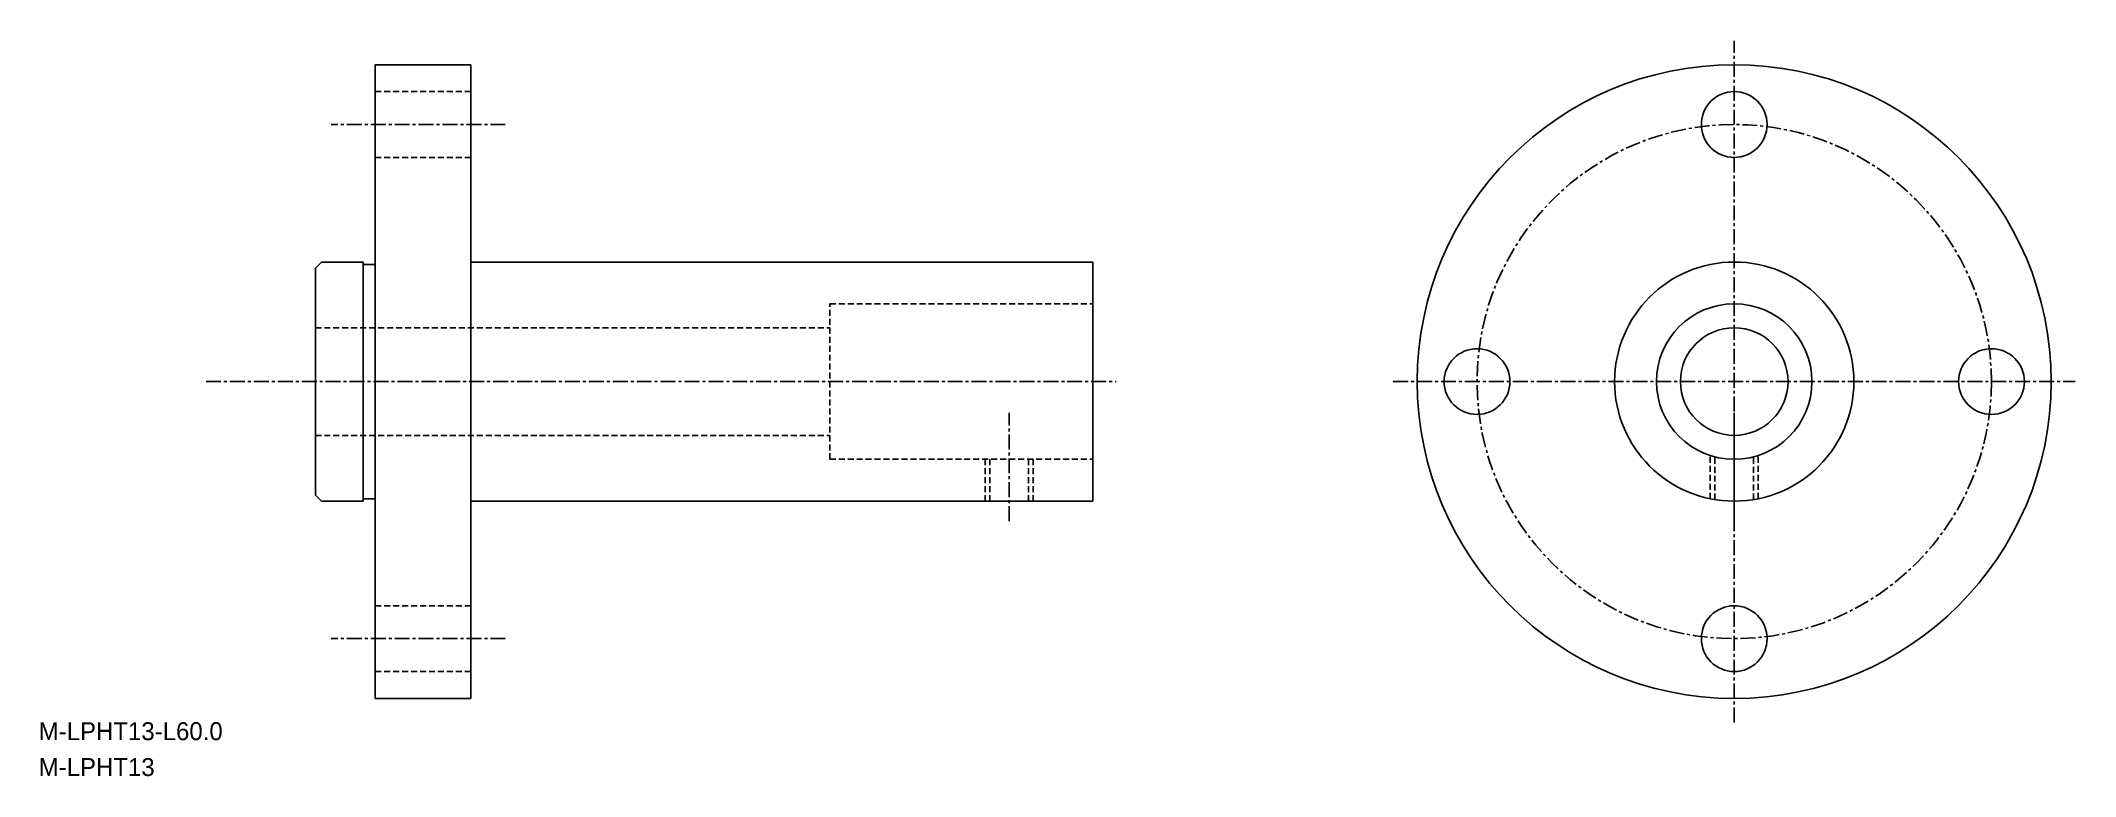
# Model space of a CAD drawing. Extents: x -1922 to -1752, y -737 to -676.
import ezdxf

# ---------------------------------------------------------------- set-up
doc = ezdxf.new("R2010")
doc.units = 0
doc.linetypes.add('CENTER', pattern=[2, 1.25, -0.25, 0.25, -0.25])
doc.linetypes.add('DASHED', pattern=[0.75, 0.5, -0.25])
doc.layers.get('0').update_dxf_attribs({"linetype": 'CONTINUOUS'})
doc.layers.add('CENTER', color=1, linetype='CENTER')

msp = doc.modelspace()

# ---------------------------------------------------------------- linework, layer by layer
at = {"color": 7, "linetype": 'CONTINUOUS'}
for p, q in [((-1893.86, -677.68), (-1893.86, -730.68)), ((-1893.86, -677.68), (-1885.86, -677.68)), ((-1885.86, -730.68), (-1885.86, -677.68)), ((-1898.86, -694.68), (-1898.36, -694.18)), ((-1898.86, -713.68), (-1898.86, -694.68)), ((-1894.86, -694.18), (-1898.36, -694.18)), ((-1894.86, -694.28), (-1894.86, -694.18)), ((-1894.86, -714.18), (-1894.86, -694.18)), ((-1894.76, -694.38), (-1893.96, -694.38)), ((-1885.86, -694.18), (-1833.86, -694.18)), ((-1885.86, -694.18), (-1885.86, -714.18)), ((-1833.86, -714.18), (-1833.86, -694.18)), ((-1898.86, -713.68), (-1898.36, -714.18)), ((-1894.86, -714.18), (-1898.36, -714.18)), ((-1894.86, -714.08), (-1894.86, -714.18)), ((-1894.76, -713.98), (-1893.96, -713.98)), ((-1885.86, -714.18), (-1833.86, -714.18)), ((-1893.86, -730.68), (-1885.86, -730.68))]:
    msp.add_line(p, q, dxfattribs=at)
at = {"color": 3, "linetype": 'DASHED'}
for p, q in [((-1885.86, -679.93), (-1893.86, -679.93)), ((-1885.86, -685.43), (-1893.86, -685.43)), ((-1855.86, -710.68), (-1855.86, -697.68)), ((-1855.86, -697.68), (-1833.86, -697.68)), ((-1898.86, -699.68), (-1855.86, -699.68)), ((-1898.86, -708.68), (-1855.86, -708.68)), ((-1855.86, -710.68), (-1833.86, -710.68)), ((-1842.86, -714.18), (-1842.86, -710.68)), ((-1842.48, -714.18), (-1842.48, -710.68)), ((-1839.24, -714.18), (-1839.24, -710.68)), ((-1838.86, -714.18), (-1838.86, -710.68)), ((-1782.25, -713.98), (-1782.25, -710.36)), ((-1781.87, -714.05), (-1781.87, -710.47)), ((-1778.63, -714.05), (-1778.63, -710.47)), ((-1778.25, -713.98), (-1778.25, -710.36)), ((-1885.86, -722.93), (-1893.86, -722.93)), ((-1885.86, -728.43), (-1893.86, -728.43))]:
    msp.add_line(p, q, dxfattribs=at)
at = {"color": 7, "linetype": 'CONTINUOUS'}
msp.add_circle((-1780.25, -704.18), 26.5, dxfattribs=at)
for centre, radius in [((-1780.25, -682.68), 2.75), ((-1780.25, -704.18), 10), ((-1780.25, -704.18), 6.5), ((-1780.25, -704.18), 4.5), ((-1801.75, -704.18), 2.75), ((-1758.75, -704.18), 2.75), ((-1780.25, -725.68), 2.75)]:
    msp.add_circle(centre, radius)
for centre, start, end in [((-1894.76, -694.28), 180, 270), ((-1893.96, -694.28), 270, 0), ((-1894.76, -714.08), 90, 180), ((-1893.96, -714.08), 0, 90)]:
    msp.add_arc(centre, 0.1, start, end, dxfattribs=at)
for p in [(-1840.86, -714.18), (-1780.25, -714.18)]:
    msp.add_point(p, dxfattribs=at)
at = {"layer": 'CENTER', "color": 1, "linetype": 'CENTER'}
for p, q in [((-1780.25, -732.69), (-1780.25, -675.67)), ((-1908, -704.18), (-1831.91, -704.18)), ((-1808.76, -704.18), (-1751.74, -704.18))]:
    msp.add_line(p, q, dxfattribs=at)
at = {"layer": 'CENTER'}
for p, q in [((-1882.98, -682.68), (-1897.53, -682.68)), ((-1840.86, -715.85), (-1840.86, -706.8)), ((-1780.25, -715.85), (-1780.25, -706.8)), ((-1882.98, -725.68), (-1897.53, -725.68))]:
    msp.add_line(p, q, dxfattribs=at)
msp.add_circle((-1780.25, -704.18), 21.5, dxfattribs=at)

# ---------------------------------------------------------------- texts
for s, p in [('M-LPHT13-L60.0', (-1921.99, -734.17)), ('M-LPHT13', (-1921.99, -737.17))]:
    msp.add_text(s, height=1.5).set_placement(p)

doc.saveas('drawing.dxf')
